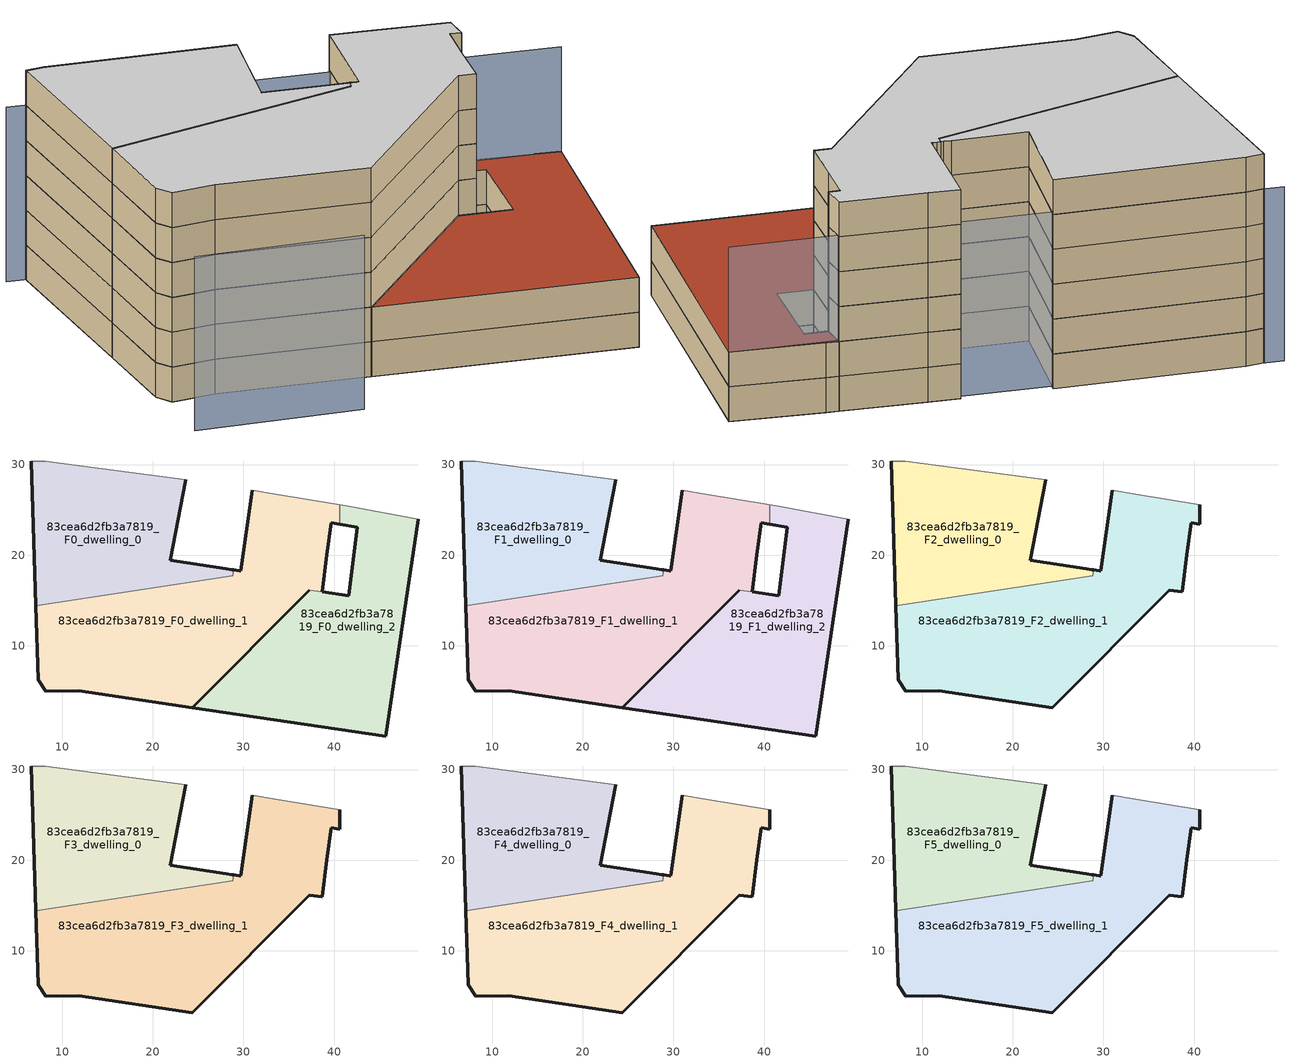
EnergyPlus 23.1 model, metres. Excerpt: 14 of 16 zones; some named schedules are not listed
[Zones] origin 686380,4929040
83cea6d2fb3a7819_F0_dwelling_0
 floor ground (EU_floor_Construction): 28.84,17.73 28.94,18.39 28.71,18.42 28.11,18.51 21.91,19.42 23.63,28.3 8.13,30.39 6.6,30.34 7.12,14.41 z0
 wall outside (EU_wall_Construction): 7.12,14.41 6.6,30.34 / 23.63,28.3 21.91,19.42 28.11,18.51 28.71,18.42 28.94,18.39 z0:3
 wall adiabatic (EU_wall_Construction): 6.6,30.34 8.13,30.39 23.63,28.3 z0:3
 wall to 83cea6d2fb3a7819_F0_dwelling_1 (EU_wall_Construction): 28.94,18.39 28.84,17.73 7.12,14.41 z0:3
83cea6d2fb3a7819_F0_dwelling_1
 floor ground (EU_floor_Construction): 38.68,15.95 39.17,20.03 39.66,23.57 40.62,23.41 40.62,25.55 33.55,26.73 30.96,27.14 29.68,18.28 29.53,18.3 29.23,18.34 28.94,18.39 28.84,17.73 7.12,14.41 7.38,6.29 8.22,5 11.84,5.05 24.34,3.21 37.24,16.15 z0
 wall outside (EU_wall_Construction): 28.94,18.39 29.23,18.34 29.53,18.3 29.68,18.28 30.96,27.14 / 40.62,23.41 39.66,23.57 39.17,20.03 38.68,15.95 / 37.24,16.15 24.34,3.21 11.84,5.05 8.22,5 7.38,6.29 7.12,14.41 z0:3
 wall adiabatic (EU_wall_Construction): 30.96,27.14 33.55,26.73 40.62,25.55 z0:3
 wall to 83cea6d2fb3a7819_F0_dwelling_2 (EU_wall_Construction): 40.62,25.55 40.62,23.41 / 38.68,15.95 37.24,16.15 z0:3
83cea6d2fb3a7819_F0_dwelling_2
 floor ground (EU_floor_Construction): 45.7,0.07 49.28,23.95 41.63,25.38 40.62,25.55 40.62,23.41 42.56,23.1 41.62,15.54 38.68,15.95 37.24,16.15 37.24,16.14 24.34,3.21 z0
 wall outside (EU_wall_Construction): 49.28,23.95 45.7,0.07 24.34,3.21 37.24,16.14 37.24,16.15 / 38.68,15.95 41.62,15.54 42.56,23.1 40.62,23.41 z0:3
 wall adiabatic (EU_wall_Construction): 40.62,25.55 41.63,25.38 49.28,23.95 z0:3
83cea6d2fb3a7819_F1_dwelling_0
 floor to 83cea6d2fb3a7819_F0_dwelling_0 (EU_floor_Construction): 28.84,17.73 28.94,18.39 28.71,18.42 28.11,18.51 21.91,19.42 23.63,28.3 8.13,30.39 6.6,30.34 7.12,14.41 z3
 wall outside (EU_wall_Construction): 7.12,14.41 6.6,30.34 / 23.63,28.3 21.91,19.42 28.11,18.51 28.71,18.42 28.94,18.39 z3:6
 wall adiabatic (EU_wall_Construction): 6.6,30.34 8.13,30.39 23.63,28.3 z3:6
 wall to 83cea6d2fb3a7819_F1_dwelling_1 (EU_wall_Construction): 28.94,18.39 28.84,17.73 7.12,14.41 z3:6
83cea6d2fb3a7819_F1_dwelling_1
 floor to 83cea6d2fb3a7819_F0_dwelling_1 (EU_floor_Construction): 38.68,15.95 39.17,20.03 39.66,23.57 40.62,23.41 40.62,25.55 33.55,26.73 30.96,27.14 29.68,18.28 29.53,18.3 29.23,18.34 28.94,18.39 28.84,17.73 7.12,14.41 7.38,6.29 8.22,5 11.84,5.05 24.34,3.21 37.24,16.15 z3
 wall outside (EU_wall_Construction): 28.94,18.39 29.23,18.34 29.53,18.3 29.68,18.28 30.96,27.14 / 40.62,23.41 39.66,23.57 39.17,20.03 38.68,15.95 / 37.24,16.15 24.34,3.21 11.84,5.05 8.22,5 7.38,6.29 7.12,14.41 z3:6
 wall adiabatic (EU_wall_Construction): 30.96,27.14 33.55,26.73 40.62,25.55 z3:6
 wall to 83cea6d2fb3a7819_F1_dwelling_2 (EU_wall_Construction): 40.62,25.55 40.62,23.41 / 38.68,15.95 37.24,16.15 z3:6
83cea6d2fb3a7819_F1_dwelling_2
 floor to 83cea6d2fb3a7819_F0_dwelling_2 (EU_floor_Construction): 45.7,0.07 49.28,23.95 41.63,25.38 40.62,25.55 40.62,23.41 42.56,23.1 41.62,15.54 38.68,15.95 37.24,16.15 37.24,16.14 24.34,3.21 z3
 wall outside (EU_wall_Construction): 49.28,23.95 45.7,0.07 24.34,3.21 37.24,16.14 37.24,16.15 / 38.68,15.95 41.62,15.54 42.56,23.1 40.62,23.41 z3:6
 wall adiabatic (EU_wall_Construction): 40.62,25.55 41.63,25.38 49.28,23.95 z3:6
 roof outside (EU_roof_Construction): 49.28,23.95 45.7,0.07 24.34,3.21 37.24,16.14 37.24,16.15 38.68,15.95 41.62,15.54 42.56,23.1 40.62,23.41 40.62,25.55 41.63,25.38 z6
83cea6d2fb3a7819_F2_dwelling_0
 floor to 83cea6d2fb3a7819_F1_dwelling_0 (EU_floor_Construction): 28.84,17.73 28.94,18.39 28.71,18.42 28.11,18.51 21.91,19.42 23.63,28.3 8.13,30.39 6.6,30.34 7.12,14.41 z6
 wall outside (EU_wall_Construction): 7.12,14.41 6.6,30.34 / 23.63,28.3 21.91,19.42 28.11,18.51 28.71,18.42 28.94,18.39 z6:9
 wall adiabatic (EU_wall_Construction): 6.6,30.34 8.13,30.39 23.63,28.3 z6:9
 wall to 83cea6d2fb3a7819_F2_dwelling_1 (EU_wall_Construction): 28.94,18.39 28.84,17.73 7.12,14.41 z6:9
83cea6d2fb3a7819_F2_dwelling_1
 floor to 83cea6d2fb3a7819_F1_dwelling_1 (EU_floor_Construction): 38.68,15.95 39.17,20.03 39.66,23.57 40.62,23.41 40.62,25.55 33.55,26.73 30.96,27.14 29.68,18.28 29.53,18.3 29.23,18.34 28.94,18.39 28.84,17.73 7.12,14.41 7.38,6.29 8.22,5 11.84,5.05 24.34,3.21 37.24,16.15 z6
 wall outside (EU_wall_Construction): 28.94,18.39 29.23,18.34 29.53,18.3 29.68,18.28 30.96,27.14 / 40.62,25.55 40.62,23.41 39.66,23.57 39.17,20.03 38.68,15.95 37.24,16.15 24.34,3.21 11.84,5.05 8.22,5 7.38,6.29 7.12,14.41 z6:9
 wall adiabatic (EU_wall_Construction): 30.96,27.14 33.55,26.73 40.62,25.55 z6:9
83cea6d2fb3a7819_F3_dwelling_0
 floor to 83cea6d2fb3a7819_F2_dwelling_0 (EU_floor_Construction): 28.84,17.73 28.94,18.39 28.71,18.42 28.11,18.51 21.91,19.42 23.63,28.3 8.13,30.39 6.6,30.34 7.12,14.41 z9
 wall outside (EU_wall_Construction): 7.12,14.41 6.6,30.34 / 23.63,28.3 21.91,19.42 28.11,18.51 28.71,18.42 28.94,18.39 z9:12
 wall adiabatic (EU_wall_Construction): 6.6,30.34 8.13,30.39 23.63,28.3 z9:12
 wall to 83cea6d2fb3a7819_F3_dwelling_1 (EU_wall_Construction): 28.94,18.39 28.84,17.73 7.12,14.41 z9:12
83cea6d2fb3a7819_F3_dwelling_1
 floor to 83cea6d2fb3a7819_F2_dwelling_1 (EU_floor_Construction): 38.68,15.95 39.17,20.03 39.66,23.57 40.62,23.41 40.62,25.55 33.55,26.73 30.96,27.14 29.68,18.28 29.53,18.3 29.23,18.34 28.94,18.39 28.84,17.73 7.12,14.41 7.38,6.29 8.22,5 11.84,5.05 24.34,3.21 37.24,16.15 z9
 wall outside (EU_wall_Construction): 28.94,18.39 29.23,18.34 29.53,18.3 29.68,18.28 30.96,27.14 / 40.62,25.55 40.62,23.41 39.66,23.57 39.17,20.03 38.68,15.95 37.24,16.15 24.34,3.21 11.84,5.05 8.22,5 7.38,6.29 7.12,14.41 z9:12
 wall adiabatic (EU_wall_Construction): 30.96,27.14 33.55,26.73 40.62,25.55 z9:12
83cea6d2fb3a7819_F4_dwelling_0
 floor to 83cea6d2fb3a7819_F3_dwelling_0 (EU_floor_Construction): 28.84,17.73 28.94,18.39 28.71,18.42 28.11,18.51 21.91,19.42 23.63,28.3 8.13,30.39 6.6,30.34 7.12,14.41 z12
 wall outside (EU_wall_Construction): 7.12,14.41 6.6,30.34 / 23.63,28.3 21.91,19.42 28.11,18.51 28.71,18.42 28.94,18.39 z12:15
 wall adiabatic (EU_wall_Construction): 6.6,30.34 8.13,30.39 23.63,28.3 z12:15
 wall to 83cea6d2fb3a7819_F4_dwelling_1 (EU_wall_Construction): 28.94,18.39 28.84,17.73 7.12,14.41 z12:15
83cea6d2fb3a7819_F4_dwelling_1
 floor to 83cea6d2fb3a7819_F3_dwelling_1 (EU_floor_Construction): 38.68,15.95 39.17,20.03 39.66,23.57 40.62,23.41 40.62,25.55 33.55,26.73 30.96,27.14 29.68,18.28 29.53,18.3 29.23,18.34 28.94,18.39 28.84,17.73 7.12,14.41 7.38,6.29 8.22,5 11.84,5.05 24.34,3.21 37.24,16.15 z12
 wall outside (EU_wall_Construction): 28.94,18.39 29.23,18.34 29.53,18.3 29.68,18.28 30.96,27.14 / 40.62,25.55 40.62,23.41 39.66,23.57 39.17,20.03 38.68,15.95 37.24,16.15 24.34,3.21 11.84,5.05 8.22,5 7.38,6.29 7.12,14.41 z12:15
 wall adiabatic (EU_wall_Construction): 30.96,27.14 33.55,26.73 40.62,25.55 z12:15
83cea6d2fb3a7819_F5_dwelling_0
 floor to 83cea6d2fb3a7819_F4_dwelling_0 (EU_floor_Construction): 28.84,17.73 28.94,18.39 28.71,18.42 28.11,18.51 21.91,19.42 23.63,28.3 8.13,30.39 6.6,30.34 7.12,14.41 z15
 wall outside (EU_wall_Construction): 7.12,14.41 6.6,30.34 / 23.63,28.3 21.91,19.42 28.11,18.51 28.71,18.42 28.94,18.39 z15:18
 wall adiabatic (EU_wall_Construction): 6.6,30.34 8.13,30.39 23.63,28.3 z15:18
 wall to 83cea6d2fb3a7819_F5_dwelling_1 (EU_wall_Construction): 28.94,18.39 28.84,17.73 7.12,14.41 z15:18
 ceiling to 83cea6d2fb3a7819_F6_dwelling_0 (EU_floor_Construction): 23.63,28.3 21.91,19.42 28.11,18.51 28.71,18.42 28.94,18.39 28.84,17.73 7.12,14.41 6.6,30.34 8.13,30.39 z18
83cea6d2fb3a7819_F5_dwelling_1
 floor to 83cea6d2fb3a7819_F4_dwelling_1 (EU_floor_Construction): 38.68,15.95 39.17,20.03 39.66,23.57 40.62,23.41 40.62,25.55 33.55,26.73 30.96,27.14 29.68,18.28 29.53,18.3 29.23,18.34 28.94,18.39 28.84,17.73 7.12,14.41 7.38,6.29 8.22,5 11.84,5.05 24.34,3.21 37.24,16.15 z15
 wall outside (EU_wall_Construction): 28.94,18.39 29.23,18.34 29.53,18.3 29.68,18.28 30.96,27.14 / 40.62,25.55 40.62,23.41 39.66,23.57 39.17,20.03 38.68,15.95 37.24,16.15 24.34,3.21 11.84,5.05 8.22,5 7.38,6.29 7.12,14.41 z15:18
 wall adiabatic (EU_wall_Construction): 30.96,27.14 33.55,26.73 40.62,25.55 z15:18
 ceiling to 83cea6d2fb3a7819_F6_dwelling_1 (EU_floor_Construction): 40.62,25.55 40.62,23.41 39.66,23.57 39.17,20.03 38.68,15.95 37.24,16.15 24.34,3.21 11.84,5.05 8.22,5 7.38,6.29 7.12,14.41 28.84,17.73 28.94,18.39 29.23,18.34 29.53,18.3 29.68,18.28 30.96,27.14 33.55,26.73 z18
shading: 7.74,-0.59 21.45,-2.12 / 49.28,23.95 5.03,30.59 z0:15
[Building]
EU S2 Campaign: North Axis=0; Terrain=City; Solar Distribution=FullExterior
[Site:Location]
Bologna: Latitude=44.5; Longitude=11.25; Time Zone=1; Elevation=37
[SizingPeriod:WeatherFileDays]
AnnualSizingPeriod: Begin Month=1; Begin Day of Month=1; End Month=12; End Day of Month=31; Day of Week for Start Day=Monday; Use Weather File Daylight Saving Period=No; Use Weather File Rain and Snow Indicators=No
[MATERIAL]
EU_InternalMass_Material: Roughness=MediumRough; Thickness=0.1; Conductivity=1; Density=1800; Specific Heat=900; Thermal Absorptance=0.9; Solar Absorptance=0.7; Visible Absorptance=0.7
[MATERIAL:NOMASS] Roughness=MediumRough; Thermal Absorptance=0.9; Solar Absorptance=0.7; Visible Absorptance=0.7
Name | Thermal Resistance
EU_wall_NoMass | 0.905828
EU_roof_NoMass | 0.37593
EU_floor_NoMass | 0.67114
[CONSTRUCTION]
EU_wall_Construction: EU_wall_NoMass
EU_roof_Construction: EU_roof_NoMass
EU_floor_Construction: EU_floor_NoMass
EU_InternalMass_Construction: EU_InternalMass_Material
[ZONE] Type=1; Multiplier=1; Ceiling Height=autocalculate; Floor Area=autocalculate; Part of Total Floor Area=Yes
Name | Volume
83cea6d2fb3a7819_F0_dwelling_0; 83cea6d2fb3a7819_F1_dwelling_0; 83cea6d2fb3a7819_F2_dwelling_0; 83cea6d2fb3a7819_F3_dwelling_0; 83cea6d2fb3a7819_F4_dwelling_0; 83cea6d2fb3a7819_F5_dwelling_0 | 691.901
83cea6d2fb3a7819_F0_dwelling_1; 83cea6d2fb3a7819_F1_dwelling_1; 83cea6d2fb3a7819_F2_dwelling_1; 83cea6d2fb3a7819_F3_dwelling_1; 83cea6d2fb3a7819_F4_dwelling_1; 83cea6d2fb3a7819_F5_dwelling_1 | 1142.37
83cea6d2fb3a7819_F0_dwelling_2 | 910.986
83cea6d2fb3a7819_F1_dwelling_2 | 910.983
[INTERNALMASS] Construction=EU_InternalMass_Construction
Name | Zone or ZoneList | Surface Area
83cea6d2fb3a7819_F0_dwelling_0_EU_InternalMass | 83cea6d2fb3a7819_F0_dwelling_0 | 230.638
83cea6d2fb3a7819_F0_dwelling_1_EU_InternalMass | 83cea6d2fb3a7819_F0_dwelling_1 | 380.788
83cea6d2fb3a7819_F0_dwelling_2_EU_InternalMass | 83cea6d2fb3a7819_F0_dwelling_2 | 303.661
83cea6d2fb3a7819_F1_dwelling_0_EU_InternalMass | 83cea6d2fb3a7819_F1_dwelling_0 | 230.638
83cea6d2fb3a7819_F1_dwelling_1_EU_InternalMass | 83cea6d2fb3a7819_F1_dwelling_1 | 380.788
83cea6d2fb3a7819_F1_dwelling_2_EU_InternalMass | 83cea6d2fb3a7819_F1_dwelling_2 | 303.661
83cea6d2fb3a7819_F2_dwelling_0_EU_InternalMass | 83cea6d2fb3a7819_F2_dwelling_0 | 457.554
83cea6d2fb3a7819_F2_dwelling_1_EU_InternalMass | 83cea6d2fb3a7819_F2_dwelling_1 | 457.546
83cea6d2fb3a7819_F3_dwelling_0_EU_InternalMass | 83cea6d2fb3a7819_F3_dwelling_0 | 457.554
83cea6d2fb3a7819_F3_dwelling_1_EU_InternalMass | 83cea6d2fb3a7819_F3_dwelling_1 | 457.546
83cea6d2fb3a7819_F4_dwelling_0_EU_InternalMass | 83cea6d2fb3a7819_F4_dwelling_0 | 457.554
83cea6d2fb3a7819_F4_dwelling_1_EU_InternalMass | 83cea6d2fb3a7819_F4_dwelling_1 | 457.546
83cea6d2fb3a7819_F5_dwelling_0_EU_InternalMass | 83cea6d2fb3a7819_F5_dwelling_0 | 457.554
83cea6d2fb3a7819_F5_dwelling_1_EU_InternalMass | 83cea6d2fb3a7819_F5_dwelling_1 | 457.546
[OTHEREQUIPMENT] Fuel Type=Electricity; Design Level Calculation Method=Watts/Area; Power per Zone Floor Area=1; Fraction Latent=0; Fraction Radiant=0; Fraction Lost=0; Carbon Dioxide Generation Rate=0; EndUse Subcategory=EU_Step8_InternalGains
Name | Zone or ZoneList or Space or SpaceList | Schedule
EU_Step8_InternalGain_83cea6d2fb3a7819_F0_dwelling_0_f000 | 83cea6d2fb3a7819_F0_dwelling_0 | EU_Step8_GainSchedule_83cea6d2fb3a7819_F0_dwelling_0_f000
EU_Step8_InternalGain_83cea6d2fb3a7819_F0_dwelling_1_f000 | 83cea6d2fb3a7819_F0_dwelling_1 | EU_Step8_GainSchedule_83cea6d2fb3a7819_F0_dwelling_1_f000
EU_Step8_InternalGain_83cea6d2fb3a7819_F0_dwelling_2_f000 | 83cea6d2fb3a7819_F0_dwelling_2 | EU_Step8_GainSchedule_83cea6d2fb3a7819_F0_dwelling_2_f000
EU_Step8_InternalGain_83cea6d2fb3a7819_F1_dwelling_0_f000 | 83cea6d2fb3a7819_F1_dwelling_0 | EU_Step8_GainSchedule_83cea6d2fb3a7819_F1_dwelling_0_f000
EU_Step8_InternalGain_83cea6d2fb3a7819_F1_dwelling_1_f000 | 83cea6d2fb3a7819_F1_dwelling_1 | EU_Step8_GainSchedule_83cea6d2fb3a7819_F1_dwelling_1_f000
EU_Step8_InternalGain_83cea6d2fb3a7819_F1_dwelling_2_f000 | 83cea6d2fb3a7819_F1_dwelling_2 | EU_Step8_GainSchedule_83cea6d2fb3a7819_F1_dwelling_2_f000
EU_Step8_InternalGain_83cea6d2fb3a7819_F2_dwelling_0_f000 | 83cea6d2fb3a7819_F2_dwelling_0 | EU_Step8_GainSchedule_83cea6d2fb3a7819_F2_dwelling_0_f000
EU_Step8_InternalGain_83cea6d2fb3a7819_F2_dwelling_1_f000 | 83cea6d2fb3a7819_F2_dwelling_1 | EU_Step8_GainSchedule_83cea6d2fb3a7819_F2_dwelling_1_f000
EU_Step8_InternalGain_83cea6d2fb3a7819_F3_dwelling_0_f000 | 83cea6d2fb3a7819_F3_dwelling_0 | EU_Step8_GainSchedule_83cea6d2fb3a7819_F3_dwelling_0_f000
EU_Step8_InternalGain_83cea6d2fb3a7819_F3_dwelling_1_f000 | 83cea6d2fb3a7819_F3_dwelling_1 | EU_Step8_GainSchedule_83cea6d2fb3a7819_F3_dwelling_1_f000
EU_Step8_InternalGain_83cea6d2fb3a7819_F4_dwelling_0_f000 | 83cea6d2fb3a7819_F4_dwelling_0 | EU_Step8_GainSchedule_83cea6d2fb3a7819_F4_dwelling_0_f000
EU_Step8_InternalGain_83cea6d2fb3a7819_F4_dwelling_1_f000 | 83cea6d2fb3a7819_F4_dwelling_1 | EU_Step8_GainSchedule_83cea6d2fb3a7819_F4_dwelling_1_f000
EU_Step8_InternalGain_83cea6d2fb3a7819_F5_dwelling_0_f000 | 83cea6d2fb3a7819_F5_dwelling_0 | EU_Step8_GainSchedule_83cea6d2fb3a7819_F5_dwelling_0_f000
EU_Step8_InternalGain_83cea6d2fb3a7819_F5_dwelling_1_f000 | 83cea6d2fb3a7819_F5_dwelling_1 | EU_Step8_GainSchedule_83cea6d2fb3a7819_F5_dwelling_1_f000
[ZONEVENTILATION:DESIGNFLOWRATE] Schedule=EU_AlwaysOn; Design Flow Rate Calculation Method=AirChanges/Hour; Air Changes per Hour=0.73129; Ventilation Type=Natural; Fan Pressure Rise=0; Fan Total Efficiency=1; Constant Term Coefficient=1; Temperature Term Coefficient=0; Velocity Term Coefficient=0; Velocity Squared Term Coefficient=0; Minimum Indoor Temperature=-100; Maximum Indoor Temperature=100; Delta Temperature=-100; Minimum Outdoor Temperature=-100; Maximum Outdoor Temperature=100; Maximum Wind Speed=40
Name | Zone or ZoneList or Space or SpaceList
EU_ConstantAir_83cea6d2fb3a7819_F0_dwelling_0 | 83cea6d2fb3a7819_F0_dwelling_0
EU_ConstantAir_83cea6d2fb3a7819_F0_dwelling_1 | 83cea6d2fb3a7819_F0_dwelling_1
EU_ConstantAir_83cea6d2fb3a7819_F0_dwelling_2 | 83cea6d2fb3a7819_F0_dwelling_2
EU_ConstantAir_83cea6d2fb3a7819_F1_dwelling_0 | 83cea6d2fb3a7819_F1_dwelling_0
EU_ConstantAir_83cea6d2fb3a7819_F1_dwelling_1 | 83cea6d2fb3a7819_F1_dwelling_1
EU_ConstantAir_83cea6d2fb3a7819_F1_dwelling_2 | 83cea6d2fb3a7819_F1_dwelling_2
EU_ConstantAir_83cea6d2fb3a7819_F2_dwelling_0 | 83cea6d2fb3a7819_F2_dwelling_0
EU_ConstantAir_83cea6d2fb3a7819_F2_dwelling_1 | 83cea6d2fb3a7819_F2_dwelling_1
EU_ConstantAir_83cea6d2fb3a7819_F3_dwelling_0 | 83cea6d2fb3a7819_F3_dwelling_0
EU_ConstantAir_83cea6d2fb3a7819_F3_dwelling_1 | 83cea6d2fb3a7819_F3_dwelling_1
EU_ConstantAir_83cea6d2fb3a7819_F4_dwelling_0 | 83cea6d2fb3a7819_F4_dwelling_0
EU_ConstantAir_83cea6d2fb3a7819_F4_dwelling_1 | 83cea6d2fb3a7819_F4_dwelling_1
EU_ConstantAir_83cea6d2fb3a7819_F5_dwelling_0 | 83cea6d2fb3a7819_F5_dwelling_0
EU_ConstantAir_83cea6d2fb3a7819_F5_dwelling_1 | 83cea6d2fb3a7819_F5_dwelling_1
[HVACTEMPLATE:THERMOSTAT] Constant Heating Setpoint=20; Constant Cooling Setpoint=50
EU_HeatOnly_83cea6d2fb3a7819_F0_dwelling_0; EU_HeatOnly_83cea6d2fb3a7819_F0_dwelling_1; EU_HeatOnly_83cea6d2fb3a7819_F0_dwelling_2; EU_HeatOnly_83cea6d2fb3a7819_F1_dwelling_0; EU_HeatOnly_83cea6d2fb3a7819_F1_dwelling_1; EU_HeatOnly_83cea6d2fb3a7819_F1_dwelling_2; EU_HeatOnly_83cea6d2fb3a7819_F2_dwelling_0; EU_HeatOnly_83cea6d2fb3a7819_F2_dwelling_1; EU_HeatOnly_83cea6d2fb3a7819_F3_dwelling_0; EU_HeatOnly_83cea6d2fb3a7819_F3_dwelling_1; EU_HeatOnly_83cea6d2fb3a7819_F4_dwelling_0; EU_HeatOnly_83cea6d2fb3a7819_F4_dwelling_1; EU_HeatOnly_83cea6d2fb3a7819_F5_dwelling_0; EU_HeatOnly_83cea6d2fb3a7819_F5_dwelling_1; EU_HeatOnly_83cea6d2fb3a7819_F6_dwelling_0; EU_HeatOnly_83cea6d2fb3a7819_F6_dwelling_1
[HVACTEMPLATE:ZONE:IDEALLOADSAIRSYSTEM] System Availability Schedule=EU_AlwaysOn; Maximum Heating Supply Air Temperature=50; Minimum Cooling Supply Air Temperature=13; Maximum Heating Supply Air Humidity Ratio=0.0156; Minimum Cooling Supply Air Humidity Ratio=0.0077; Heating Limit=NoLimit; Cooling Limit=NoLimit; Heating Availability Schedule=EU_AlwaysOn; Cooling Availability Schedule=EU_CoolingOff; Dehumidification Control Type=ConstantSensibleHeatRatio; Cooling Sensible Heat Ratio=0.7; Dehumidification Setpoint=60; Humidification Control Type=None; Humidification Setpoint=30; Outdoor Air Method=None; Outdoor Air Flow Rate per Person=0.00944; Outdoor Air Flow Rate per Zone Floor Area=0; Outdoor Air Flow Rate per Zone=0; Demand Controlled Ventilation Type=None; Outdoor Air Economizer Type=NoEconomizer; Heat Recovery Type=None; Sensible Heat Recovery Effectiveness=0.7; Latent Heat Recovery Effectiveness=0.65
Name | Template Thermostat
83cea6d2fb3a7819_F0_dwelling_0 | EU_HeatOnly_83cea6d2fb3a7819_F0_dwelling_0
83cea6d2fb3a7819_F0_dwelling_1 | EU_HeatOnly_83cea6d2fb3a7819_F0_dwelling_1
83cea6d2fb3a7819_F0_dwelling_2 | EU_HeatOnly_83cea6d2fb3a7819_F0_dwelling_2
83cea6d2fb3a7819_F1_dwelling_0 | EU_HeatOnly_83cea6d2fb3a7819_F1_dwelling_0
83cea6d2fb3a7819_F1_dwelling_1 | EU_HeatOnly_83cea6d2fb3a7819_F1_dwelling_1
83cea6d2fb3a7819_F1_dwelling_2 | EU_HeatOnly_83cea6d2fb3a7819_F1_dwelling_2
